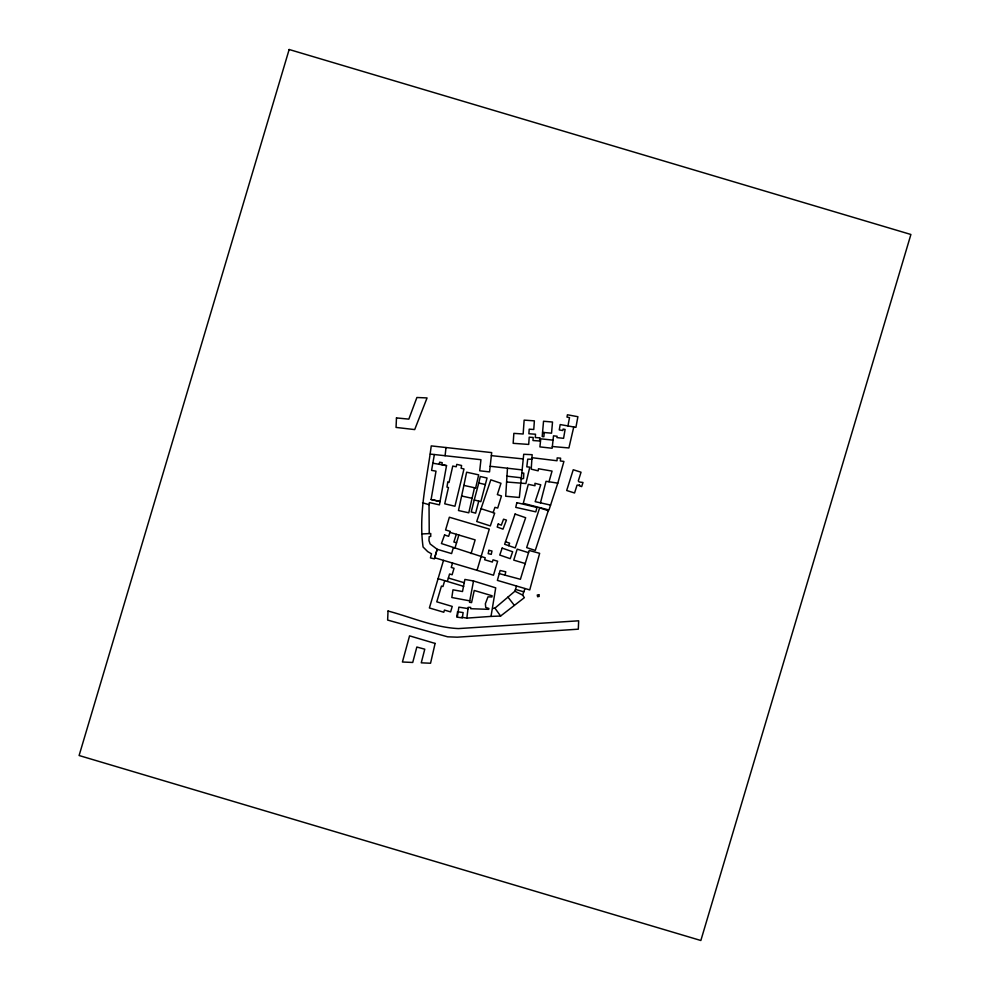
<?xml version="1.0" encoding="UTF-8"?>
<svg xmlns="http://www.w3.org/2000/svg" width="990" height="990" viewBox="0 0 990 990"><rect width="100%" height="100%" fill="white"/><g stroke="black" fill="none" stroke-linecap="round" stroke-linejoin="round"><path stroke-width="1.49" d="M430.328 454.088L480.942 459.707L479.704 470.795L489.543 471.896L491.696 452.603L431.244 445.896C426.95 479.321 418.374 513.179 423.077 547.012L427.717 551.628L431.504 553.794L430.44 557.902L434.424 558.855L437.172 549.289L430.143 543.968L428.967 540.59L429.202 536.642L430.724 536.444L430.749 533.511L421.963 533.944M490.174 466.265L507.474 468.233L505.692 496.238L519.354 497.475L523.722 454.274L532.162 454.695L531.222 469.161L538.152 470.832L538.473 468.753L552.049 471.092L548.992 481.759M544.228 432.531L543.869 436.726L542.198 436.578L543.535 421.245L552.519 422.037L551.541 433.175L542.57 432.382M553.039 440.154L552.148 448.247L539.896 446.898L540.775 438.818L553.039 440.154L553.509 435.835L557.098 436.231L556.949 437.605L563.582 438.322L565.104 429.437L563.075 429.091L562.827 430.539L559.263 429.932L560.192 424.562L575.92 427.358L577.9 416.716L567.418 414.773L566.998 417.112L569.51 417.582L567.963 425.886M445.092 455.734L446.007 447.529M466.847 618.107L491.015 616.399L495.718 587.85L473.517 580.982L464.892 579.435L462.503 591.537L452.975 589.817L451.824 597.514L469.755 600.856L469.507 602.279L471.574 602.601L474.247 590.473L492.117 595.782L491.906 596.958L487.983 596.859L485.372 603.739L485.743 607.439L488.887 608.466L488.701 609.345L470.708 608.714L470.696 607.377L468.171 607.34L466.847 618.107L461.439 617.253M457.38 616.621L458.865 607.142L468.332 608.627M434.375 454.546L431.578 470.386L436.008 471.153L431.108 499.492L440.043 501.522L431.108 499.492M439.263 464.31L439.622 462.194L442.208 462.677L441.924 464.768L446.527 465.634L439.436 504.875L429.4 502.586L429.029 504.677M469.755 600.856L473.517 580.982M463.889 485.409L466.624 472.205L478.677 474.866L475.646 487.996L463.889 485.409L458.481 510.531L468.777 512.808L474.495 487.736L475.646 487.996M505.024 575.165L505.766 571.787L500.111 570.5L497.376 580.388L529.737 589.916L539.649 553.336L529.205 550.477L520.406 579.298L499.257 573.618M478.776 482.984L480.274 476.512L487.043 478.009L480.831 501.658L474.247 499.938L478.776 482.984L485.385 484.593M573.755 426.962L568.904 447.95L552.346 446.527M474.247 499.938L471.228 511.954L475.621 513.154L478.764 501.113M540.466 502.846L546.034 481.301L557.791 483.145L563.916 461.427L560.328 460.969L560.612 458.184L557.172 457.887L557.011 460.758L532.187 457.726M444.547 535.008L448.643 536.308L450.203 531.37L445.574 529.984L449.361 517.226L489.295 529.081L477.044 570.327M443.508 560.377L429.388 607.959L443.792 612.241L444.436 610.075L450.599 611.907L452.232 606.425L436.776 601.833L441.453 586.08L442.963 586.525L444.708 580.647L438.075 578.68M453.284 547.915L451.601 553.583L437.172 549.289L434.66 557.741L493.49 575.215L497.636 561.219L493.008 559.845L492.352 562.048L484.642 559.758L485.224 557.791L441.429 543.547L444.609 534.847M454.88 548.386L458.853 535.033L475.138 539.872L471.067 553.583M452.554 563.062L451.242 567.456L454.039 568.285L452.108 574.757L449.571 574.002L447.356 581.439L463.679 586.377M456.291 534.278L453.878 542.025L456.563 542.718M492.847 608.466L494.938 608.132L514.911 591.216L516.495 586.117M557.791 483.145L548.967 510.011L523.289 503.316L528.289 484.345L534.996 485.731L534.947 483.306L540.775 484.791L535.169 501.658L550.576 505.098M481.091 508.712L494.691 513.129L490.31 525.925L476.722 521.507L490.817 479.828L500.977 483.293L497.351 494.592L501.472 495.94L497.698 508.056L494.938 507.35L493.119 512.622M508.712 545.688L509.59 543.163L505.506 541.74M491.015 616.399L500.594 616.04L524.354 597.675L522.633 595.101L524.96 588.567M521.223 479.049L523.562 478.455L523.797 473.133L522.064 472.948M532.063 459.236L527.72 459.162L526.791 466.835L529.798 467.144L525.888 483.541L506.595 481.994M491.349 455.647L523.314 458.939M507.474 468.233L522.336 469.916M506.967 476.178L521.396 477.811M432.816 463.196L446.527 465.572M461.674 496.002L471.97 498.279M515.468 589.409L523.797 591.822M422.52 502.772L429.029 504.677L429.239 533.585M449.893 532.373L458.853 535.033M448.371 578.024L464.31 582.751M525.393 563.595L513.748 560.117L517.201 549.153L528.611 552.692M444.708 580.647L447.356 581.439M514.911 591.216L522.633 595.101M507.957 597.106L514.367 605.397M494.938 608.132L500.594 616.04M388.031 611.028L387.635 620.062L447.604 636.805L457.219 637.189L578.308 629.182L578.667 620.804L458.42 628.588C434.14 627.437 411.345 617.166 388.031 611.028M396.47 417.916L396.05 427.42L414.699 429.586L427.061 397.93L416.901 397.497L408.821 419.129L396.47 417.916M539.785 437.865L539.575 440.996L532.979 440.525L533.202 437.469L529.217 437.184L528.697 444.423L513.154 443.322L513.86 433.36L523.153 434.004L524.143 420.131L534.377 420.849L533.771 429.487L529.205 429.177L528.883 433.756L535.528 434.226L535.293 437.543L539.785 437.865M457.578 611.721L456.749 617.067L462.305 617.933L463.134 612.6L457.578 611.721M447.765 482.167L446.973 487.105L448.458 487.525L444.733 503.811L454.942 506.236L463.988 468.975L461.117 468.27L461.588 465.498L456.774 464.372L456.204 466.773L452.764 466.043L449.027 482.452L447.765 482.167M488.899 550.329L488.169 553.658L491.263 554.338L491.981 551.009L488.899 550.329M516.83 502.66L515.753 507.375L535.813 511.855L536.951 507.449L516.83 502.66M435.105 643.426L430.551 663.238L421.257 662.83L424.772 649.192L416.839 647.027L412.731 662.459L402.423 662.013L409.563 635.852L435.105 643.426M289.154 49.5L79.101 755.519L700.846 940.5L910.899 234.481L289.154 49.5M579.521 485.112L579.298 485.843L581.687 486.597L582.999 482.476L579.175 481.969L578.284 480.942L581.043 472.218L573.247 469.743L566.688 490.496L574.559 492.983L577.059 485.125L579.521 485.112M548.274 510.667L535.281 550.428L526.655 547.606L539.637 507.87L548.274 510.667M498.23 524.007L497.19 527.027L502.994 529.143L506.435 520.084L503.539 519.206L501.324 525.158L498.23 524.007M502.165 548.101L499.752 555.056L510.246 558.682L512.647 551.739L502.165 548.101M515.085 514.058L504.628 544.265L515.208 547.928L525.665 517.721L515.085 514.058M538.808 594.681L537.248 595.039L537.644 596.747L539.204 596.388L538.808 594.681"/></g></svg>
